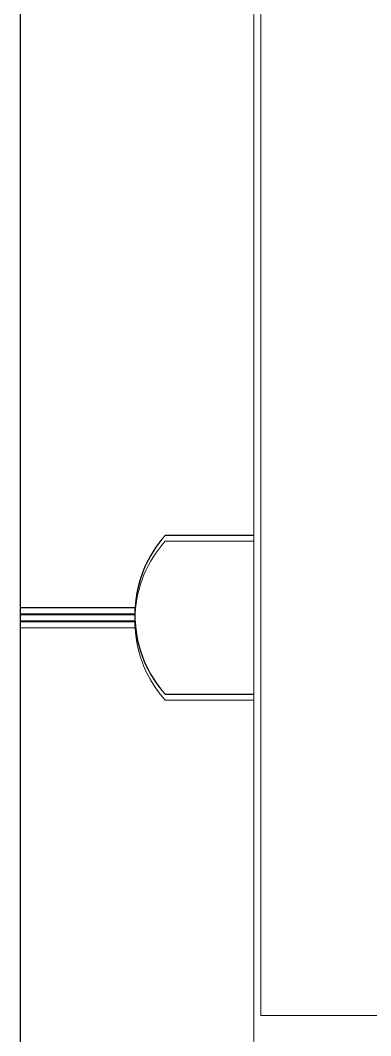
# Model space of a CAD drawing. Header units: millimetres. Extents: x 1359 to 3577, y 1333 to 3557.
# Drawn here: x 2546.57 to 2561.57, y 3249.92 to 3293.38 of the extents above; entities that cross this region are included whole.
import ezdxf

# ---------------------------------------------------------------- set-up
doc = ezdxf.new("R2010")
doc.units = ezdxf.units.MM
doc.set_wipeout_variables(frame=1)
doc.layers.add('000-PI-Oprema', color=30, linetype='Continuous', lineweight=5)
doc.layers.add('002-PI-Kabelska kanalica', color=150, linetype='Continuous')

# ---------------------------------------------------------------- blocks, each defined once
blk = doc.blocks.new('6ES7515-2AN03-0AB0')
blk.add_wipeout([(49766.655, 38535.913), (49836.455, 38535.913), (49836.456, 38388.913), (49766.656, 38388.913)])
at = {"layer": '000-PI-Oprema', "color": 0, "linetype": 'ByBlock', "lineweight": 0}
for p, q in [((49766.646, 38535.413), (49766.655, 38403.913)), ((49766.655, 38535.044), (49766.655, 38403.913)), ((49766.955, 38456.613), (49766.955, 38523.913)), ((49766.955, 38456.613), (49766.955, 38523.913)), ((49817.455, 38456.613), (49766.955, 38456.613)), ((49817.455, 38456.613), (49766.955, 38456.613))]:
    blk.add_line(p, q, dxfattribs=at)
blk = doc.blocks.new('6ES7590-1AB60-0AA0')
for p, q in [((4144.23, 2975.801), (4144.23, 2930.564)), ((4158.032, 2933.664), (4150.429, 2933.664)), ((4144.23, 2930.564), (4144.23, 2930.264)), ((4149.139, 2930.564), (4144.23, 2930.564)), ((4144.23, 2930.264), (4144.23, 2929.964)), ((4149.13, 2930.264), (4144.23, 2930.264)), ((4144.23, 2929.964), (4144.23, 2880.414)), ((4149.139, 2929.964), (4144.23, 2929.964)), ((4150.429, 2926.864), (4158.032, 2926.864))]:
    blk.add_line(p, q)
for start, end in [(138.1897, 176.6277), (3.3723, 41.8103), (183.3723, 221.8103), (318.1897, 356.6277)]:
    blk.add_arc((4154.23, 2930.264), 5.1, start, end)
for major_axis, start_param, end_param in [((5.1, 0), 3.082735, 3.141593), ((0, 5.1), 1.570796, 1.629654)]:
    blk.add_ellipse((4154.23, 2930.264), major_axis=major_axis, ratio=1, start_param=start_param, end_param=end_param)

msp = doc.modelspace()

# ---------------------------------------------------------------- linework, layer by layer
at = {"layer": '002-PI-Kabelska kanalica', "color": 0, "linetype": 'ByBlock', "lineweight": 0}
for p, q in [((2546.571, 3217.833), (2546.571, 3325.583)), ((2546.571, 3313.47), (2546.571, 3268.233)), ((2546.571, 3313.47), (2546.571, 3217.433)), ((2546.571, 3313.47), (2546.571, 3217.433)), ((2546.571, 3313.22), (2546.571, 3267.983)), ((2546.571, 3313.22), (2546.571, 3267.983)), ((2546.571, 3313.22), (2546.571, 3267.983)), ((2556.571, 3271.333), (2552.77, 3271.333)), ((2556.571, 3271.333), (2552.77, 3271.333)), ((2556.571, 3271.083), (2552.77, 3271.083)), ((2556.571, 3271.083), (2552.77, 3271.083)), ((2546.571, 3268.233), (2546.571, 3267.933)), ((2551.48, 3268.233), (2546.571, 3268.233)), ((2546.571, 3268.233), (2546.571, 3267.933)), ((2546.571, 3268.233), (2546.571, 3267.933)), ((2551.48, 3268.233), (2546.571, 3268.233)), ((2546.571, 3267.983), (2546.571, 3267.683)), ((2551.48, 3267.983), (2546.571, 3267.983)), ((2546.571, 3267.983), (2546.571, 3267.683)), ((2546.571, 3267.983), (2546.571, 3267.683)), ((2551.48, 3267.983), (2546.571, 3267.983)), ((2546.571, 3267.933), (2546.571, 3267.633)), ((2551.471, 3267.933), (2546.571, 3267.933)), ((2546.571, 3267.933), (2546.571, 3267.633)), ((2546.571, 3267.933), (2546.571, 3267.633)), ((2551.471, 3267.933), (2546.571, 3267.933)), ((2546.571, 3267.683), (2546.571, 3267.383)), ((2551.471, 3267.683), (2546.571, 3267.683)), ((2546.571, 3267.683), (2546.571, 3267.383)), ((2546.571, 3267.683), (2546.571, 3267.383)), ((2551.471, 3267.683), (2546.571, 3267.683)), ((2546.571, 3267.633), (2546.571, 3218.083)), ((2551.48, 3267.633), (2546.571, 3267.633)), ((2551.48, 3267.633), (2546.571, 3267.633)), ((2551.48, 3267.383), (2546.571, 3267.383)), ((2551.48, 3267.383), (2546.571, 3267.383)), ((2552.77, 3264.533), (2556.571, 3264.533)), ((2552.77, 3264.533), (2556.571, 3264.533)), ((2552.77, 3264.283), (2556.571, 3264.283)), ((2552.77, 3264.283), (2556.571, 3264.283))]:
    msp.add_line(p, q, dxfattribs=at)
for points in [[(2546.571, 3313.47), (2546.571, 3268.233), (2546.571, 3267.933), (2546.571, 3267.633), (2546.571, 3218.083)], [(2546.571, 3313.47), (2546.571, 3268.233), (2546.571, 3267.933), (2546.571, 3267.633), (2546.571, 3218.083)], [(2546.571, 3313.22), (2546.571, 3267.983), (2546.571, 3267.683), (2546.571, 3267.383)], [(2546.571, 3313.22), (2546.571, 3267.983), (2546.571, 3267.683), (2546.571, 3267.383)], [(2546.571, 3313.22), (2546.571, 3267.983), (2546.571, 3267.683), (2546.571, 3267.383)]]:
    msp.add_lwpolyline(points, dxfattribs=at)
for centre, start, end in [((2556.571, 3267.933), 138.1897, 176.6277), ((2556.571, 3267.933), 138.1897, 176.6277), ((2556.571, 3267.683), 138.1897, 176.6277), ((2556.571, 3267.683), 138.1897, 176.6277), ((2556.571, 3267.933), 183.3723, 221.8103), ((2556.571, 3267.933), 183.3723, 221.8103), ((2556.571, 3267.683), 183.3723, 221.8103), ((2556.571, 3267.683), 183.3723, 221.8103)]:
    msp.add_arc(centre, 5.1, start, end, dxfattribs=at)
for centre, major_axis, start_param, end_param in [((2556.571, 3267.933), (5.1, 0), 3.082735, 3.141593), ((2556.571, 3267.933), (5.1, 0), 3.082735, 3.141593), ((2556.571, 3267.683), (5.1, 0), 3.082735, 3.141593), ((2556.571, 3267.683), (5.1, 0), 3.082735, 3.141593), ((2556.571, 3267.933), (0, 5.1), 1.570796, 1.629654), ((2556.571, 3267.933), (0, 5.1), 1.570796, 1.629654), ((2556.571, 3267.683), (0, 5.1), 1.570796, 1.629654), ((2556.571, 3267.683), (0, 5.1), 1.570796, 1.629654)]:
    msp.add_ellipse(centre, major_axis=major_axis, ratio=1, start_param=start_param, end_param=end_param, dxfattribs=at)

# ---------------------------------------------------------------- block references
msp.add_blockref('6ES7590-1AB60-0AA0', (-1597.659, 337.669))

# ---------------------------------------------------------------- next in the draw order: block references
msp.add_blockref('6ES7515-2AN03-0AB0', (-47210.084, -35205.83), dxfattribs=at)

doc.saveas('drawing.dxf')
